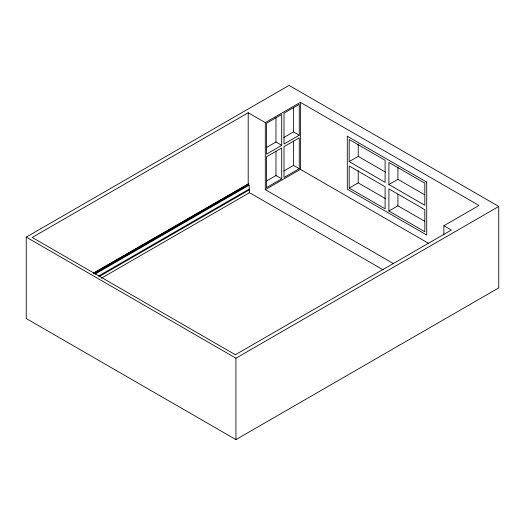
<?xml version="1.0" encoding="UTF-8"?>
<svg xmlns="http://www.w3.org/2000/svg" width="525" height="525" viewBox="0 0 525 525"><rect width="100%" height="100%" fill="white"/><g stroke="black" fill="none" stroke-linecap="round" stroke-linejoin="round"><path stroke-width="0.79" d="M26.25 237.123L289.058 85.391L498.75 206.456L498.75 287.877L235.942 439.609L26.25 318.544L26.25 237.123L235.942 358.188L498.75 206.456M443.887 225.73L478.99 205.465L300.405 102.362L265.302 122.627L248.207 112.757L32.209 237.464L235.351 354.749L451.356 230.042L443.887 225.73L443.887 234.714M266.267 147.63L275.979 142.026L281.708 145.333L281.708 114.483L266.451 123.29L266.451 154.14L281.708 145.333M283.822 137.498L293.527 131.893L299.257 135.201L299.257 104.35L284.005 113.157L284.005 144.007L299.257 135.201M93.115 273.236L248.515 183.868L248.515 184.866L94.553 273.755M93.837 273.171L248.515 183.868M94.972 274.142L249.06 185.181L249.5 192.675L101.404 278.184M98.523 276.065L249.06 189.151M99.278 276.504L249.5 189.768M266.267 181.132L275.979 175.527L281.708 178.835L281.708 147.984L266.451 156.791L266.451 187.642L281.708 178.835M283.822 170.999L293.527 165.395L299.257 168.702L299.257 137.852L284.005 146.659L284.005 177.509L299.257 168.702M265.302 122.627L265.302 189.63L300.405 169.365L428.676 243.416M349.191 161.608L385.101 182.339L385.101 160.256L349.191 139.525L349.191 161.608L358.214 156.398L385.672 172.252M349.191 188.075L385.101 208.806L385.101 186.723L349.191 165.992L349.191 188.075L358.214 182.871L385.672 198.726M388.9 184.531L424.81 205.262L424.81 183.179L388.9 162.448L388.9 184.531L397.917 179.327L424.673 194.768M388.9 211.004L424.81 231.735L424.81 209.652L388.9 188.921L388.9 211.004L397.917 205.793L424.673 221.242M265.302 189.63L393.573 263.681M248.515 184.866L249.06 185.181M248.922 192.34L383.165 269.85M397.917 167.055L397.917 179.327M397.917 194.342L397.917 205.793M358.214 144.132L358.214 156.398M358.214 170.599L358.214 182.871M300.405 102.362L300.405 169.365M293.527 107.533L293.527 131.893M293.527 141.035L293.527 165.395M275.979 117.666L275.979 142.026M275.979 151.167L275.979 175.527M248.207 112.757L248.207 185.404M235.942 358.188L235.942 439.609M426.707 182.083L347.294 136.231L347.294 189.177L426.707 235.023L426.707 182.083"/></g></svg>
